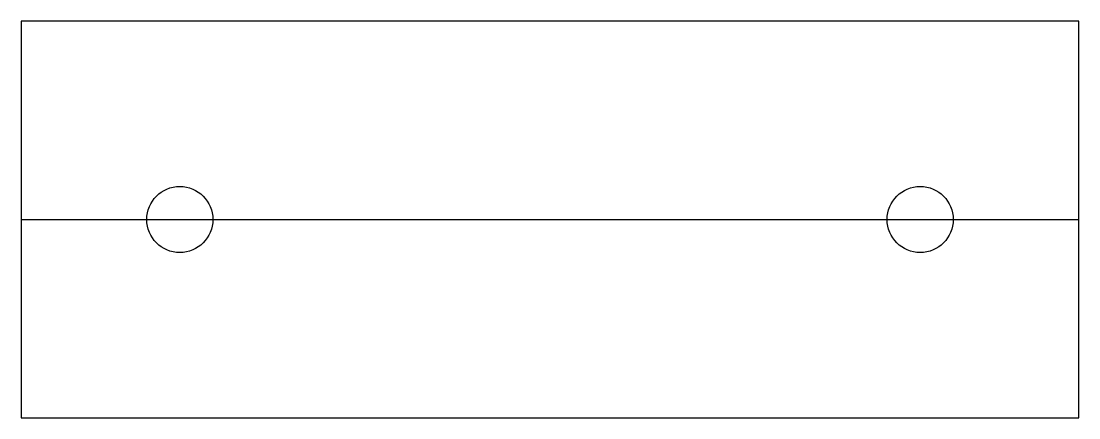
# Model space of a CAD drawing. Header units: millimetres. Extents: x 0 to 40, y 0 to 15.
import ezdxf

# ---------------------------------------------------------------- set-up
doc = ezdxf.new("R2010")
doc.units = ezdxf.units.MM
doc.layers.get('0').update_dxf_attribs({"linetype": 'CONTINUOUS'})

msp = doc.modelspace()

# ---------------------------------------------------------------- linework, layer by layer
msp.add_line((0, 7.5), (40, 7.5))
msp.add_lwpolyline([(0, 0), (40, 0), (40, 15), (0, 15)], close=True)
for centre in [(6, 7.5), (34, 7.5)]:
    msp.add_circle(centre, 1.25)

doc.saveas('drawing.dxf')
